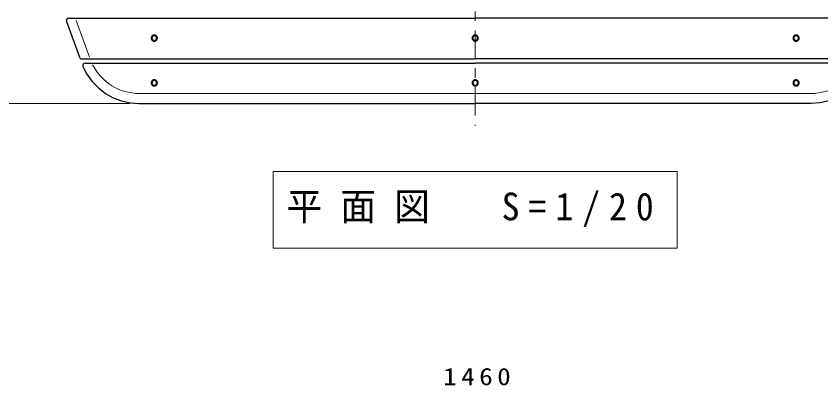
# Model space of a CAD drawing. Units: millimetres on the paper, scale 1:20. Extents: x -385 to 0, y 0 to 267.
# Drawn here: x -307.1 to -221.8, y 177.3 to 215.7 of the extents above; entities that cross this region are included whole.
import ezdxf

# ---------------------------------------------------------------- set-up
doc = ezdxf.new("R2010")
doc.units = ezdxf.units.MM
doc.linetypes.add('USER2', pattern=[6, 3, -1, 1, -1])
doc.layers.add('1_20', color=7, linetype='Continuous', lineweight=25)
doc.styles.add('ＭＳ ゴシック', font='')
doc.styles.get('ＭＳ ゴシック').set_extended_font_data('MS Gothic')

msp = doc.modelspace()

# ---------------------------------------------------------------- linework, layer by layer
at = {"layer": '1_20', "linetype": 'USER2', "lineweight": 13}
msp.add_line((-258.425, 238.175), (-258.425, 204.088), dxfattribs=at)
at = {"layer": '1_20', "color": 40}
for p, q in [((-301.735, 215.126), (-300.353, 211.337)), ((-301.5, 215.462), (-258.425, 215.462)), ((-215.35, 215.462), (-258.425, 215.462)), ((-300.119, 211.172), (-258.425, 211.172)), ((-299.761, 210.718), (-258.425, 210.718)), ((-216.731, 211.172), (-258.425, 211.172)), ((-217.089, 210.718), (-258.425, 210.718)), ((-294.015, 206.434), (-258.425, 206.434)), ((-222.834, 206.434), (-258.425, 206.434))]:
    msp.add_line(p, q, dxfattribs=at)
at = {"layer": '1_20', "color": 12, "lineweight": 13}
for p, q in [((-300.701, 215.21), (-299.293, 211.347)), ((-294.015, 207.503), (-258.425, 207.503)), ((-222.834, 207.503), (-258.425, 207.503))]:
    msp.add_line(p, q, dxfattribs=at)
at = {"layer": '1_20', "lineweight": 13}
for p, q in [((-295.015, 206.434), (-315.638, 206.434)), ((-279.825, 199.257), (-279.825, 191.123)), ((-237.025, 199.257), (-279.825, 199.257)), ((-237.025, 191.123), (-237.025, 199.257)), ((-279.825, 191.123), (-237.025, 191.123))]:
    msp.add_line(p, q, dxfattribs=at)
at = {"layer": '1_20'}
for points in [[(-292.1, 213.362), (-292.101, 213.391), (-292.105, 213.419), (-292.111, 213.446), (-292.119, 213.473), (-292.13, 213.5), (-292.143, 213.525), (-292.159, 213.549), (-292.176, 213.571), (-292.195, 213.592), (-292.216, 213.611), (-292.238, 213.628), (-292.262, 213.643), (-292.287, 213.657), (-292.314, 213.667), (-292.341, 213.676), (-292.368, 213.682), (-292.396, 213.686), (-292.425, 213.687), (-292.453, 213.686), (-292.481, 213.682), (-292.509, 213.676), (-292.536, 213.667), (-292.562, 213.657), (-292.587, 213.643), (-292.611, 213.628), (-292.634, 213.611), (-292.655, 213.592), (-292.674, 213.571), (-292.691, 213.549), (-292.706, 213.525), (-292.719, 213.5), (-292.73, 213.473), (-292.739, 213.446), (-292.745, 213.419), (-292.749, 213.391), (-292.75, 213.362), (-292.749, 213.334), (-292.745, 213.306), (-292.739, 213.278), (-292.73, 213.251), (-292.719, 213.225), (-292.706, 213.2), (-292.691, 213.176), (-292.674, 213.154), (-292.655, 213.133), (-292.634, 213.114), (-292.611, 213.097), (-292.587, 213.081), (-292.562, 213.068), (-292.536, 213.057), (-292.509, 213.049), (-292.481, 213.043), (-292.453, 213.039), (-292.425, 213.038), (-292.396, 213.039), (-292.368, 213.043), (-292.341, 213.049), (-292.314, 213.057), (-292.287, 213.068), (-292.262, 213.081), (-292.238, 213.097), (-292.216, 213.114), (-292.195, 213.133), (-292.176, 213.154), (-292.159, 213.176), (-292.143, 213.2), (-292.13, 213.225), (-292.119, 213.251), (-292.111, 213.278), (-292.105, 213.306), (-292.101, 213.334)], [(-292.175, 213.365), (-292.176, 213.387), (-292.179, 213.408), (-292.183, 213.43), (-292.19, 213.45), (-292.198, 213.471), (-292.208, 213.49), (-292.22, 213.508), (-292.233, 213.525), (-292.248, 213.542), (-292.264, 213.556), (-292.281, 213.57), (-292.3, 213.581), (-292.319, 213.591), (-292.339, 213.6), (-292.36, 213.606), (-292.381, 213.611), (-292.403, 213.614), (-292.425, 213.615), (-292.447, 213.614), (-292.468, 213.611), (-292.489, 213.606), (-292.51, 213.6), (-292.53, 213.591), (-292.55, 213.581), (-292.568, 213.57), (-292.585, 213.556), (-292.602, 213.542), (-292.616, 213.525), (-292.63, 213.508), (-292.641, 213.49), (-292.651, 213.471), (-292.66, 213.45), (-292.666, 213.43), (-292.671, 213.408), (-292.674, 213.387), (-292.675, 213.365), (-292.674, 213.343), (-292.671, 213.322), (-292.666, 213.3), (-292.66, 213.28), (-292.651, 213.259), (-292.641, 213.24), (-292.63, 213.222), (-292.616, 213.205), (-292.602, 213.188), (-292.585, 213.174), (-292.568, 213.16), (-292.55, 213.149), (-292.53, 213.139), (-292.51, 213.13), (-292.489, 213.124), (-292.468, 213.119), (-292.447, 213.116), (-292.425, 213.115), (-292.403, 213.116), (-292.381, 213.119), (-292.36, 213.124), (-292.339, 213.13), (-292.319, 213.139), (-292.3, 213.149), (-292.281, 213.16), (-292.264, 213.174), (-292.248, 213.188), (-292.233, 213.205), (-292.22, 213.222), (-292.208, 213.24), (-292.198, 213.259), (-292.19, 213.28), (-292.183, 213.3), (-292.179, 213.322), (-292.176, 213.343)], [(-258.1, 213.362), (-258.101, 213.391), (-258.105, 213.419), (-258.111, 213.446), (-258.119, 213.473), (-258.13, 213.5), (-258.143, 213.525), (-258.159, 213.549), (-258.176, 213.571), (-258.195, 213.592), (-258.216, 213.611), (-258.238, 213.628), (-258.262, 213.643), (-258.287, 213.657), (-258.314, 213.667), (-258.341, 213.676), (-258.368, 213.682), (-258.396, 213.686), (-258.425, 213.687), (-258.453, 213.686), (-258.481, 213.682), (-258.509, 213.676), (-258.536, 213.667), (-258.562, 213.657), (-258.587, 213.643), (-258.611, 213.628), (-258.634, 213.611), (-258.655, 213.592), (-258.674, 213.571), (-258.691, 213.549), (-258.706, 213.525), (-258.719, 213.5), (-258.73, 213.473), (-258.739, 213.446), (-258.745, 213.419), (-258.749, 213.391), (-258.75, 213.362), (-258.749, 213.334), (-258.745, 213.306), (-258.739, 213.278), (-258.73, 213.251), (-258.719, 213.225), (-258.706, 213.2), (-258.691, 213.176), (-258.674, 213.154), (-258.655, 213.133), (-258.634, 213.114), (-258.611, 213.097), (-258.587, 213.081), (-258.562, 213.068), (-258.536, 213.057), (-258.509, 213.049), (-258.481, 213.043), (-258.453, 213.039), (-258.425, 213.038), (-258.396, 213.039), (-258.368, 213.043), (-258.341, 213.049), (-258.314, 213.057), (-258.287, 213.068), (-258.262, 213.081), (-258.238, 213.097), (-258.216, 213.114), (-258.195, 213.133), (-258.176, 213.154), (-258.159, 213.176), (-258.143, 213.2), (-258.13, 213.225), (-258.119, 213.251), (-258.111, 213.278), (-258.105, 213.306), (-258.101, 213.334)], [(-258.175, 213.365), (-258.176, 213.387), (-258.179, 213.408), (-258.183, 213.43), (-258.19, 213.45), (-258.198, 213.471), (-258.208, 213.49), (-258.22, 213.508), (-258.233, 213.525), (-258.248, 213.542), (-258.264, 213.556), (-258.281, 213.57), (-258.3, 213.581), (-258.319, 213.591), (-258.339, 213.6), (-258.36, 213.606), (-258.381, 213.611), (-258.403, 213.614), (-258.425, 213.615), (-258.447, 213.614), (-258.468, 213.611), (-258.489, 213.606), (-258.51, 213.6), (-258.53, 213.591), (-258.55, 213.581), (-258.568, 213.57), (-258.585, 213.556), (-258.602, 213.542), (-258.616, 213.525), (-258.63, 213.508), (-258.641, 213.49), (-258.651, 213.471), (-258.66, 213.45), (-258.666, 213.43), (-258.671, 213.408), (-258.674, 213.387), (-258.675, 213.365), (-258.674, 213.343), (-258.671, 213.322), (-258.666, 213.3), (-258.66, 213.28), (-258.651, 213.259), (-258.641, 213.24), (-258.63, 213.222), (-258.616, 213.205), (-258.602, 213.188), (-258.585, 213.174), (-258.568, 213.16), (-258.55, 213.149), (-258.53, 213.139), (-258.51, 213.13), (-258.489, 213.124), (-258.468, 213.119), (-258.447, 213.116), (-258.425, 213.115), (-258.403, 213.116), (-258.381, 213.119), (-258.36, 213.124), (-258.339, 213.13), (-258.319, 213.139), (-258.3, 213.149), (-258.281, 213.16), (-258.264, 213.174), (-258.248, 213.188), (-258.233, 213.205), (-258.22, 213.222), (-258.208, 213.24), (-258.198, 213.259), (-258.19, 213.28), (-258.183, 213.3), (-258.179, 213.322), (-258.176, 213.343)], [(-224.75, 213.362), (-224.749, 213.334), (-224.745, 213.306), (-224.739, 213.278), (-224.73, 213.251), (-224.719, 213.225), (-224.706, 213.2), (-224.691, 213.176), (-224.674, 213.154), (-224.655, 213.133), (-224.634, 213.114), (-224.611, 213.097), (-224.587, 213.081), (-224.562, 213.068), (-224.536, 213.057), (-224.509, 213.049), (-224.481, 213.043), (-224.453, 213.039), (-224.425, 213.038), (-224.396, 213.039), (-224.368, 213.043), (-224.341, 213.049), (-224.314, 213.057), (-224.287, 213.068), (-224.262, 213.081), (-224.238, 213.097), (-224.216, 213.114), (-224.195, 213.133), (-224.176, 213.154), (-224.159, 213.176), (-224.143, 213.2), (-224.13, 213.225), (-224.119, 213.251), (-224.111, 213.278), (-224.105, 213.306), (-224.101, 213.334), (-224.1, 213.362), (-224.101, 213.391), (-224.105, 213.419), (-224.111, 213.446), (-224.119, 213.473), (-224.13, 213.5), (-224.143, 213.525), (-224.159, 213.549), (-224.176, 213.571), (-224.195, 213.592), (-224.216, 213.611), (-224.238, 213.628), (-224.262, 213.643), (-224.287, 213.657), (-224.314, 213.667), (-224.341, 213.676), (-224.368, 213.682), (-224.396, 213.686), (-224.425, 213.687), (-224.453, 213.686), (-224.481, 213.682), (-224.509, 213.676), (-224.536, 213.667), (-224.562, 213.657), (-224.587, 213.643), (-224.611, 213.628), (-224.634, 213.611), (-224.655, 213.592), (-224.674, 213.571), (-224.691, 213.549), (-224.706, 213.525), (-224.719, 213.5), (-224.73, 213.473), (-224.739, 213.446), (-224.745, 213.419), (-224.749, 213.391)], [(-224.675, 213.365), (-224.674, 213.343), (-224.671, 213.322), (-224.666, 213.3), (-224.66, 213.28), (-224.651, 213.259), (-224.641, 213.24), (-224.63, 213.222), (-224.616, 213.205), (-224.602, 213.188), (-224.585, 213.174), (-224.568, 213.16), (-224.55, 213.149), (-224.53, 213.139), (-224.51, 213.13), (-224.489, 213.124), (-224.468, 213.119), (-224.447, 213.116), (-224.425, 213.115), (-224.403, 213.116), (-224.381, 213.119), (-224.36, 213.124), (-224.339, 213.13), (-224.319, 213.139), (-224.3, 213.149), (-224.281, 213.16), (-224.264, 213.174), (-224.248, 213.188), (-224.233, 213.205), (-224.22, 213.222), (-224.208, 213.24), (-224.198, 213.259), (-224.19, 213.28), (-224.183, 213.3), (-224.179, 213.322), (-224.176, 213.343), (-224.175, 213.365), (-224.176, 213.387), (-224.179, 213.408), (-224.183, 213.43), (-224.19, 213.45), (-224.198, 213.471), (-224.208, 213.49), (-224.22, 213.508), (-224.233, 213.525), (-224.248, 213.542), (-224.264, 213.556), (-224.281, 213.57), (-224.3, 213.581), (-224.319, 213.591), (-224.339, 213.6), (-224.36, 213.606), (-224.381, 213.611), (-224.403, 213.614), (-224.425, 213.615), (-224.447, 213.614), (-224.468, 213.611), (-224.489, 213.606), (-224.51, 213.6), (-224.53, 213.591), (-224.55, 213.581), (-224.568, 213.57), (-224.585, 213.556), (-224.602, 213.542), (-224.616, 213.525), (-224.63, 213.508), (-224.641, 213.49), (-224.651, 213.471), (-224.66, 213.45), (-224.666, 213.43), (-224.671, 213.408), (-224.674, 213.387)], [(-292.1, 208.622), (-292.101, 208.65), (-292.105, 208.678), (-292.111, 208.706), (-292.119, 208.733), (-292.13, 208.759), (-292.143, 208.784), (-292.159, 208.808), (-292.176, 208.83), (-292.195, 208.851), (-292.216, 208.87), (-292.238, 208.887), (-292.262, 208.903), (-292.287, 208.916), (-292.314, 208.926), (-292.341, 208.935), (-292.368, 208.941), (-292.396, 208.945), (-292.425, 208.946), (-292.453, 208.945), (-292.481, 208.941), (-292.509, 208.935), (-292.536, 208.926), (-292.562, 208.916), (-292.587, 208.903), (-292.611, 208.887), (-292.634, 208.87), (-292.655, 208.851), (-292.674, 208.83), (-292.691, 208.808), (-292.706, 208.784), (-292.719, 208.759), (-292.73, 208.733), (-292.739, 208.706), (-292.745, 208.678), (-292.749, 208.65), (-292.75, 208.622), (-292.749, 208.593), (-292.745, 208.565), (-292.739, 208.538), (-292.73, 208.511), (-292.719, 208.484), (-292.706, 208.459), (-292.691, 208.435), (-292.674, 208.413), (-292.655, 208.392), (-292.634, 208.373), (-292.611, 208.356), (-292.587, 208.34), (-292.562, 208.327), (-292.536, 208.317), (-292.509, 208.308), (-292.481, 208.302), (-292.453, 208.298), (-292.425, 208.297), (-292.396, 208.298), (-292.368, 208.302), (-292.341, 208.308), (-292.314, 208.317), (-292.287, 208.327), (-292.262, 208.34), (-292.238, 208.356), (-292.216, 208.373), (-292.195, 208.392), (-292.176, 208.413), (-292.159, 208.435), (-292.143, 208.459), (-292.13, 208.484), (-292.119, 208.511), (-292.111, 208.538), (-292.105, 208.565), (-292.101, 208.593)], [(-258.1, 208.622), (-258.101, 208.65), (-258.105, 208.678), (-258.111, 208.706), (-258.119, 208.733), (-258.13, 208.759), (-258.143, 208.784), (-258.159, 208.808), (-258.176, 208.83), (-258.195, 208.851), (-258.216, 208.87), (-258.238, 208.887), (-258.262, 208.903), (-258.287, 208.916), (-258.314, 208.926), (-258.341, 208.935), (-258.368, 208.941), (-258.396, 208.945), (-258.425, 208.946), (-258.453, 208.945), (-258.481, 208.941), (-258.509, 208.935), (-258.536, 208.926), (-258.562, 208.916), (-258.587, 208.903), (-258.611, 208.887), (-258.634, 208.87), (-258.655, 208.851), (-258.674, 208.83), (-258.691, 208.808), (-258.706, 208.784), (-258.719, 208.759), (-258.73, 208.733), (-258.739, 208.706), (-258.745, 208.678), (-258.749, 208.65), (-258.75, 208.622), (-258.749, 208.593), (-258.745, 208.565), (-258.739, 208.538), (-258.73, 208.511), (-258.719, 208.484), (-258.706, 208.459), (-258.691, 208.435), (-258.674, 208.413), (-258.655, 208.392), (-258.634, 208.373), (-258.611, 208.356), (-258.587, 208.34), (-258.562, 208.327), (-258.536, 208.317), (-258.509, 208.308), (-258.481, 208.302), (-258.453, 208.298), (-258.425, 208.297), (-258.396, 208.298), (-258.368, 208.302), (-258.341, 208.308), (-258.314, 208.317), (-258.287, 208.327), (-258.262, 208.34), (-258.238, 208.356), (-258.216, 208.373), (-258.195, 208.392), (-258.176, 208.413), (-258.159, 208.435), (-258.143, 208.459), (-258.13, 208.484), (-258.119, 208.511), (-258.111, 208.538), (-258.105, 208.565), (-258.101, 208.593)], [(-224.75, 208.622), (-224.749, 208.593), (-224.745, 208.565), (-224.739, 208.538), (-224.73, 208.511), (-224.719, 208.484), (-224.706, 208.459), (-224.691, 208.435), (-224.674, 208.413), (-224.655, 208.392), (-224.634, 208.373), (-224.611, 208.356), (-224.587, 208.34), (-224.562, 208.327), (-224.536, 208.317), (-224.509, 208.308), (-224.481, 208.302), (-224.453, 208.298), (-224.425, 208.297), (-224.396, 208.298), (-224.368, 208.302), (-224.341, 208.308), (-224.314, 208.317), (-224.287, 208.327), (-224.262, 208.34), (-224.238, 208.356), (-224.216, 208.373), (-224.195, 208.392), (-224.176, 208.413), (-224.159, 208.435), (-224.143, 208.459), (-224.13, 208.484), (-224.119, 208.511), (-224.111, 208.538), (-224.105, 208.565), (-224.101, 208.593), (-224.1, 208.622), (-224.101, 208.65), (-224.105, 208.678), (-224.111, 208.706), (-224.119, 208.733), (-224.13, 208.759), (-224.143, 208.784), (-224.159, 208.808), (-224.176, 208.83), (-224.195, 208.851), (-224.216, 208.87), (-224.238, 208.887), (-224.262, 208.903), (-224.287, 208.916), (-224.314, 208.926), (-224.341, 208.935), (-224.368, 208.941), (-224.396, 208.945), (-224.425, 208.946), (-224.453, 208.945), (-224.481, 208.941), (-224.509, 208.935), (-224.536, 208.926), (-224.562, 208.916), (-224.587, 208.903), (-224.611, 208.887), (-224.634, 208.87), (-224.655, 208.851), (-224.674, 208.83), (-224.691, 208.808), (-224.706, 208.784), (-224.719, 208.759), (-224.73, 208.733), (-224.739, 208.706), (-224.745, 208.678), (-224.749, 208.65)], [(-292.175, 208.624), (-292.176, 208.646), (-292.179, 208.667), (-292.183, 208.689), (-292.19, 208.71), (-292.198, 208.73), (-292.208, 208.749), (-292.22, 208.767), (-292.233, 208.785), (-292.248, 208.801), (-292.264, 208.815), (-292.281, 208.829), (-292.3, 208.84), (-292.319, 208.85), (-292.339, 208.859), (-292.36, 208.865), (-292.381, 208.87), (-292.403, 208.873), (-292.425, 208.874), (-292.447, 208.873), (-292.468, 208.87), (-292.489, 208.865), (-292.51, 208.859), (-292.53, 208.85), (-292.55, 208.84), (-292.568, 208.829), (-292.585, 208.815), (-292.602, 208.801), (-292.616, 208.785), (-292.63, 208.767), (-292.641, 208.749), (-292.651, 208.73), (-292.66, 208.71), (-292.666, 208.689), (-292.671, 208.667), (-292.674, 208.646), (-292.675, 208.624), (-292.674, 208.602), (-292.671, 208.581), (-292.666, 208.56), (-292.66, 208.539), (-292.651, 208.519), (-292.641, 208.499), (-292.63, 208.481), (-292.616, 208.464), (-292.602, 208.448), (-292.585, 208.433), (-292.568, 208.42), (-292.55, 208.408), (-292.53, 208.398), (-292.51, 208.39), (-292.489, 208.383), (-292.468, 208.378), (-292.447, 208.375), (-292.425, 208.374), (-292.403, 208.375), (-292.381, 208.378), (-292.36, 208.383), (-292.339, 208.39), (-292.319, 208.398), (-292.3, 208.408), (-292.281, 208.42), (-292.264, 208.433), (-292.248, 208.448), (-292.233, 208.464), (-292.22, 208.481), (-292.208, 208.499), (-292.198, 208.519), (-292.19, 208.539), (-292.183, 208.56), (-292.179, 208.581), (-292.176, 208.602)], [(-258.175, 208.624), (-258.176, 208.646), (-258.179, 208.667), (-258.183, 208.689), (-258.19, 208.71), (-258.198, 208.73), (-258.208, 208.749), (-258.22, 208.767), (-258.233, 208.785), (-258.248, 208.801), (-258.264, 208.815), (-258.281, 208.829), (-258.3, 208.84), (-258.319, 208.85), (-258.339, 208.859), (-258.36, 208.865), (-258.381, 208.87), (-258.403, 208.873), (-258.425, 208.874), (-258.447, 208.873), (-258.468, 208.87), (-258.489, 208.865), (-258.51, 208.859), (-258.53, 208.85), (-258.55, 208.84), (-258.568, 208.829), (-258.585, 208.815), (-258.602, 208.801), (-258.616, 208.785), (-258.63, 208.767), (-258.641, 208.749), (-258.651, 208.73), (-258.66, 208.71), (-258.666, 208.689), (-258.671, 208.667), (-258.674, 208.646), (-258.675, 208.624), (-258.674, 208.602), (-258.671, 208.581), (-258.666, 208.56), (-258.66, 208.539), (-258.651, 208.519), (-258.641, 208.499), (-258.63, 208.481), (-258.616, 208.464), (-258.602, 208.448), (-258.585, 208.433), (-258.568, 208.42), (-258.55, 208.408), (-258.53, 208.398), (-258.51, 208.39), (-258.489, 208.383), (-258.468, 208.378), (-258.447, 208.375), (-258.425, 208.374), (-258.403, 208.375), (-258.381, 208.378), (-258.36, 208.383), (-258.339, 208.39), (-258.319, 208.398), (-258.3, 208.408), (-258.281, 208.42), (-258.264, 208.433), (-258.248, 208.448), (-258.233, 208.464), (-258.22, 208.481), (-258.208, 208.499), (-258.198, 208.519), (-258.19, 208.539), (-258.183, 208.56), (-258.179, 208.581), (-258.176, 208.602)], [(-224.675, 208.624), (-224.674, 208.602), (-224.671, 208.581), (-224.666, 208.56), (-224.66, 208.539), (-224.651, 208.519), (-224.641, 208.499), (-224.63, 208.481), (-224.616, 208.464), (-224.602, 208.448), (-224.585, 208.433), (-224.568, 208.42), (-224.55, 208.408), (-224.53, 208.398), (-224.51, 208.39), (-224.489, 208.383), (-224.468, 208.378), (-224.447, 208.375), (-224.425, 208.374), (-224.403, 208.375), (-224.381, 208.378), (-224.36, 208.383), (-224.339, 208.39), (-224.319, 208.398), (-224.3, 208.408), (-224.281, 208.42), (-224.264, 208.433), (-224.248, 208.448), (-224.233, 208.464), (-224.22, 208.481), (-224.208, 208.499), (-224.198, 208.519), (-224.19, 208.539), (-224.183, 208.56), (-224.179, 208.581), (-224.176, 208.602), (-224.175, 208.624), (-224.176, 208.646), (-224.179, 208.667), (-224.183, 208.689), (-224.19, 208.71), (-224.198, 208.73), (-224.208, 208.749), (-224.22, 208.767), (-224.233, 208.785), (-224.248, 208.801), (-224.264, 208.815), (-224.281, 208.829), (-224.3, 208.84), (-224.319, 208.85), (-224.339, 208.859), (-224.36, 208.865), (-224.381, 208.87), (-224.403, 208.873), (-224.425, 208.874), (-224.447, 208.873), (-224.468, 208.87), (-224.489, 208.865), (-224.51, 208.859), (-224.53, 208.85), (-224.55, 208.84), (-224.568, 208.829), (-224.585, 208.815), (-224.602, 208.801), (-224.616, 208.785), (-224.63, 208.767), (-224.641, 208.749), (-224.651, 208.73), (-224.66, 208.71), (-224.666, 208.689), (-224.671, 208.667), (-224.674, 208.646)]]:
    msp.add_lwpolyline(points, close=True, dxfattribs=at)
at = {"layer": '1_20', "color": 40}
for points in [[(-299.99, 210.37), (-299.555, 209.53), (-299.003, 208.762), (-298.344, 208.083), (-297.594, 207.506), (-296.768, 207.045), (-295.884, 206.708), (-294.959, 206.503), (-294.015, 206.434)], [(-216.859, 210.37), (-217.294, 209.53), (-217.847, 208.762), (-218.505, 208.083), (-219.255, 207.506), (-220.081, 207.045), (-220.966, 206.708), (-221.89, 206.503), (-222.834, 206.434)]]:
    msp.add_lwpolyline(points, dxfattribs=at)
for centre, start, end in [((-301.5, 215.212), 90, 200.02505), ((-300.119, 211.422), 200.02505, 270), ((-299.761, 210.468), 90, 203.21026)]:
    msp.add_arc(centre, 0.25, start, end, dxfattribs=at)
at = {"layer": '1_20', "color": 12, "lineweight": 13}
for centre, start, end in [((-294.015, 213.042), 206.76983, 270), ((-222.834, 213.042), 270, 333.23017)]:
    msp.add_arc(centre, 5.539, start, end, dxfattribs=at)

# ---------------------------------------------------------------- texts
at = {"layer": '1_20', "style": 'ＭＳ ゴシック'}
for s, insert, char_height, attachment_point in [('\\T1.5;\\W0.95;平面図\u3000S=1/20', (-278.425, 195.19), 2.933, 4), ('\\T1.33;\\W1.15;1460', (-258.001, 176.6), 1.833, 8)]:
    msp.add_mtext(s, dxfattribs=dict(at, insert=insert, char_height=char_height, attachment_point=attachment_point))

doc.saveas('drawing.dxf')
